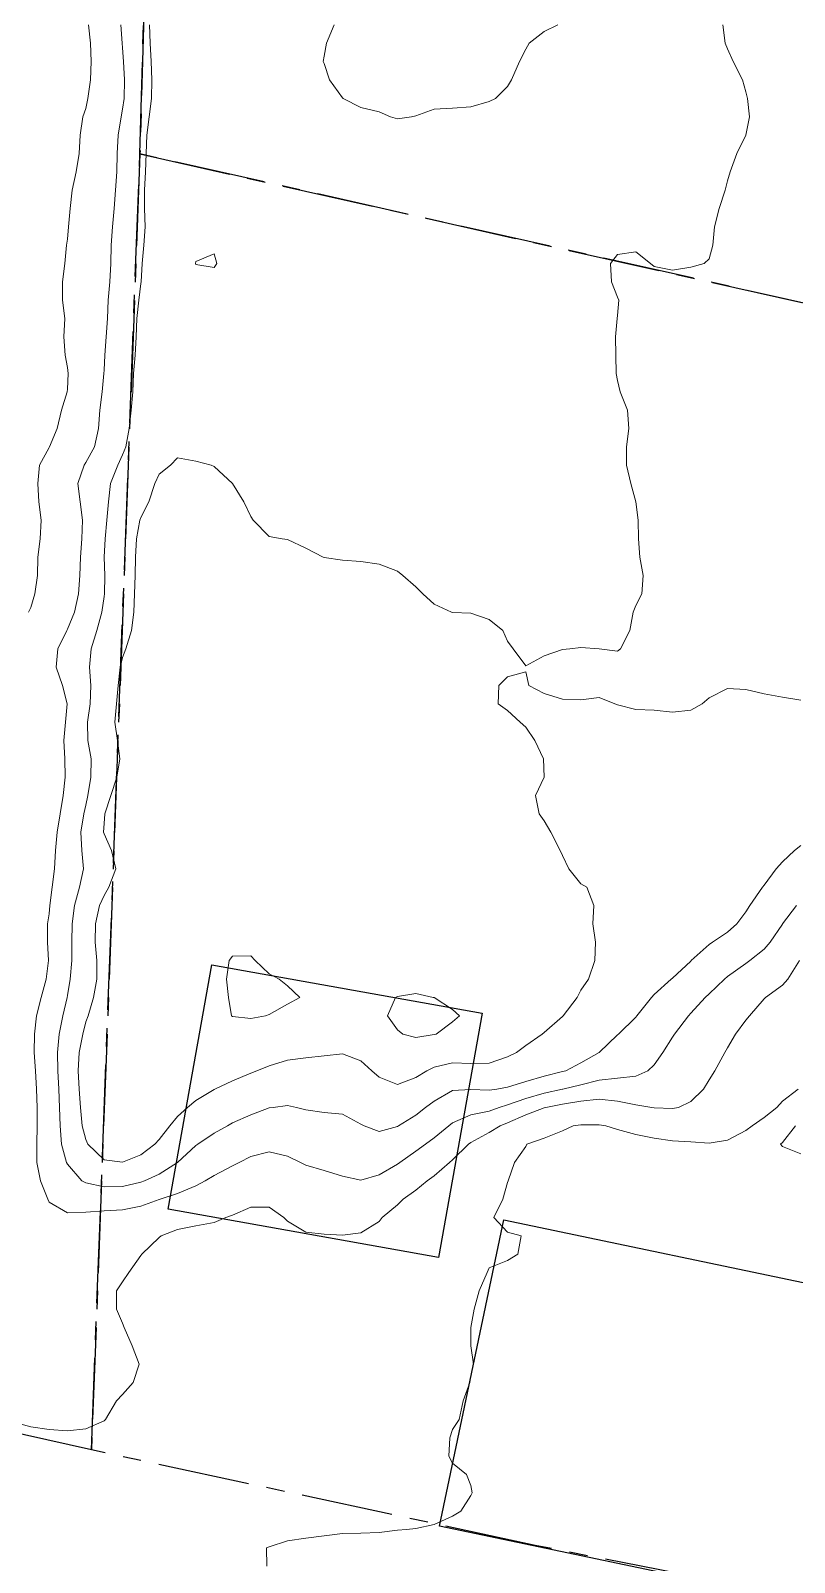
# Model space of a CAD drawing. Header units: centimetres. Extents: x 0 to 642158, y -847 to 649707.
# Drawn here: x 616806.25 to 616827.08, y 621693.85 to 621735.6 of the extents above; entities that cross this region are included whole.
import ezdxf

# ---------------------------------------------------------------- set-up
doc = ezdxf.new("R2010")
doc.units = ezdxf.units.CM
doc.header["$MEASUREMENT"] = 0
doc.linetypes.add('CENTERX2', pattern=[4, 2.5, -0.5, 0.5, -0.5])
doc.layers.add('SPW_batiments', color=7, linetype='Continuous')
doc.layers.add('SPW_parcellaire cadastral', color=7, linetype='CENTERX2', lineweight=25, true_color=0xff0542)
doc.layers.add('WAL_topographie 0.5', color=253, linetype='Continuous', lineweight=20)

msp = doc.modelspace()

# ---------------------------------------------------------------- linework, layer by layer
at = {"layer": 'SPW_batiments'}
for points in [[(616817.371, 621702.161), (616809.999, 621703.479), (616811.189, 621710.134), (616818.561, 621708.816), (616817.371, 621702.161)], [(616832.767, 621700.338), (616831.294, 621694.706), (616830.605, 621692.074), (616826.52, 621692.93), (616817.399, 621694.842), (616819.148, 621703.191), (616828.269, 621701.28), (616828.532, 621702.538), (616833.093, 621701.583), (616832.767, 621700.338)]]:
    msp.add_lwpolyline(points, dxfattribs=at)
at = {"layer": 'SPW_parcellaire cadastral'}
for points in [[(616809.452, 621740.323), (616809.227, 621732.234), (616807.906, 621696.915), (616803.122, 621697.984), (616800.185, 621742.236)], [(616809.227, 621732.234), (616809.452, 621740.323)], [(616832.229, 621691.909), (616820.011, 621694.313), (616807.906, 621696.915), (616809.227, 621732.234), (616828.226, 621727.97), (616836.133, 621714.753), (616838.782, 621716.903), (616845.324, 621709.799), (616842.355, 621707.528), (616840.926, 621706.383), (616836.606, 621703.754), (616833.615, 621701.934), (616832.229, 621691.909)], [(617026.55, 621695.517), (617027.04, 621693.245), (617027.56, 621690.821), (617028.977, 621680.686), (617026.486, 621672.168), (617025.539, 621667.29), (617024.22, 621660.497), (617023.1, 621654.723), (617022.671, 621652.516), (616942.551, 621668.867), (616865.054, 621684.753), (616865.536, 621687.229), (616848.273, 621706.653), (616845.324, 621709.799), (616838.782, 621716.903), (616836.133, 621714.753), (616828.226, 621727.97), (616809.227, 621732.234)]]:
    msp.add_lwpolyline(points, dxfattribs=at)
at = {"layer": 'WAL_topographie 0.5'}
for points in [[(616806.191, 621719.75), (616806.25, 621719.877), (616806.364, 621720.25), (616806.43, 621720.75), (616806.447, 621721.25), (616806.509, 621721.75), (616806.535, 621722.25), (616806.472, 621722.75), (616806.439, 621723.25), (616806.488, 621723.75), (616806.75, 621724.236), (616806.757, 621724.25), (616806.966, 621724.75), (616807.086, 621725.25), (616807.243, 621725.75), (616807.25, 621725.827), (616807.267, 621726.25), (616807.25, 621726.417), (616807.187, 621726.75), (616807.153, 621727.25), (616807.176, 621727.75), (616807.113, 621728.25), (616807.114, 621728.75), (616807.181, 621729.25), (616807.225, 621729.75), (616807.25, 621729.911), (616807.283, 621730.25), (616807.328, 621730.75), (616807.382, 621731.25), (616807.49, 621731.75), (616807.573, 621732.25), (616807.601, 621732.75), (616807.673, 621733.25), (616807.75, 621733.47), (616807.808, 621733.75), (616807.879, 621734.25), (616807.896, 621734.75), (616807.876, 621735.25), (616807.829, 621735.75)], [(616827.135, 621711.75), (616826.754, 621711.25), (616826.75, 621711.244), (616826.418, 621710.75), (616826.25, 621710.562), (616825.863, 621710.25), (616825.75, 621710.173), (616825.25, 621709.816), (616825.166, 621709.75), (616824.75, 621709.347), (616824.647, 621709.25), (616824.25, 621708.818), (616824.189, 621708.75), (616823.81, 621708.25), (616823.75, 621708.161), (616823.484, 621707.75), (616823.25, 621707.41), (616823.079, 621707.25), (616822.75, 621707.103), (616822.25, 621707.047), (616821.75, 621706.99), (616821.25, 621706.87), (616820.765, 621706.75), (616820.75, 621706.747), (616820.25, 621706.635), (616819.75, 621706.493), (616819.25, 621706.32), (616819.023, 621706.25), (616818.75, 621706.151), (616818.25, 621706.047), (616817.75, 621705.827), (616817.649, 621705.75), (616817.25, 621705.421), (616817.018, 621705.25), (616816.75, 621705.059), (616816.312, 621704.75), (616816.25, 621704.706), (616815.75, 621704.414), (616815.25, 621704.271), (616814.75, 621704.381), (616814.25, 621704.532), (616813.75, 621704.677), (616813.61, 621704.75), (616813.25, 621704.922), (616812.75, 621705.036), (616812.25, 621704.91), (616811.931, 621704.75), (616811.75, 621704.66), (616811.25, 621704.397), (616811.011, 621704.25), (616810.75, 621704.113), (616810.25, 621703.904), (616809.779, 621703.75), (616809.75, 621703.74), (616809.25, 621703.555), (616808.75, 621703.462), (616808.25, 621703.432), (616807.75, 621703.399), (616807.25, 621703.376), (616806.75, 621703.67), (616806.716, 621703.75), (616806.512, 621704.25), (616806.418, 621704.75), (616806.413, 621705.25), (616806.428, 621705.75), (616806.421, 621706.25), (616806.403, 621706.75), (616806.376, 621707.25), (616806.347, 621707.75), (616806.349, 621708.25), (616806.411, 621708.75), (616806.536, 621709.25), (616806.674, 621709.75), (616806.733, 621710.25), (616806.703, 621710.75), (616806.71, 621711.25), (616806.75, 621711.529), (616806.773, 621711.75), (616806.836, 621712.25), (616806.898, 621712.75), (616806.929, 621713.25), (616806.973, 621713.75), (616807.052, 621714.25), (616807.134, 621714.75), (616807.19, 621715.25), (616807.182, 621715.75), (616807.152, 621716.25), (616807.196, 621716.75), (616807.246, 621717.25), (616807.118, 621717.75), (616806.947, 621718.25), (616806.985, 621718.75), (616807.233, 621719.25), (616807.25, 621719.284), (616807.441, 621719.75), (616807.555, 621720.25), (616807.591, 621720.75), (616807.603, 621721.25), (616807.639, 621721.75), (616807.66, 621722.25), (616807.595, 621722.75), (616807.535, 621723.25), (616807.704, 621723.75), (616807.75, 621723.822), (616807.986, 621724.25), (616808.102, 621724.75), (616808.134, 621725.25), (616808.202, 621725.75), (616808.246, 621726.25), (616808.25, 621726.345), (616808.267, 621726.75), (616808.308, 621727.25), (616808.341, 621727.75), (616808.357, 621728.25), (616808.405, 621728.75), (616808.438, 621729.25), (616808.443, 621729.75), (616808.481, 621730.25), (616808.529, 621730.75), (616808.565, 621731.25), (616808.594, 621731.75), (616808.61, 621732.25), (616808.636, 621732.75), (616808.713, 621733.25), (616808.75, 621733.457), (616808.795, 621733.75), (616808.81, 621734.25), (616808.778, 621734.75), (616808.75, 621735.122), (616808.74, 621735.25), (616808.703, 621735.75)], [(616827.25, 621713.39), (616827.075, 621713.25), (616826.75, 621712.941), (616826.58, 621712.75), (616826.25, 621712.306), (616826.208, 621712.25), (616825.864, 621711.75), (616825.75, 621711.577), (616825.506, 621711.25), (616825.25, 621711.025), (616824.845, 621710.75), (616824.75, 621710.688), (616824.263, 621710.25), (616824.25, 621710.238), (616823.75, 621709.777), (616823.717, 621709.75), (616823.25, 621709.327), (616823.175, 621709.25), (616822.78, 621708.75), (616822.75, 621708.713), (616822.275, 621708.25), (616822.25, 621708.228), (616821.752, 621707.75), (616821.75, 621707.749), (616821.25, 621707.463), (616820.843, 621707.25), (616820.75, 621707.226), (616820.25, 621707.105), (616819.75, 621706.959), (616819.25, 621706.801), (616818.965, 621706.75), (616818.75, 621706.717), (616818.25, 621706.736), (616817.75, 621706.708), (616817.25, 621706.425), (616817.019, 621706.25), (616816.75, 621706.041), (616816.278, 621705.75), (616816.25, 621705.732), (616815.75, 621705.593), (616815.343, 621705.75), (616815.25, 621705.797), (616814.75, 621706.065), (616814.25, 621706.114), (616813.75, 621706.188), (616813.496, 621706.25), (616813.25, 621706.302), (616812.86, 621706.25), (616812.75, 621706.237), (616812.25, 621706.048), (616811.75, 621705.826), (616811.612, 621705.75), (616811.25, 621705.546), (616810.81, 621705.25), (616810.75, 621705.211), (616810.25, 621704.75), (616810.25, 621704.75), (616809.75, 621704.429), (616809.348, 621704.25), (616809.25, 621704.214), (616808.75, 621704.095), (616808.25, 621704.088), (616807.75, 621704.192), (616807.645, 621704.25), (616807.25, 621704.702), (616807.226, 621704.75), (616807.089, 621705.25), (616807.05, 621705.75), (616807.038, 621706.25), (616807.013, 621706.75), (616806.987, 621707.25), (616806.983, 621707.75), (616807.027, 621708.25), (616807.128, 621708.75), (616807.241, 621709.25), (616807.25, 621709.3), (616807.329, 621709.75), (616807.369, 621710.25), (616807.369, 621710.75), (616807.381, 621711.25), (616807.443, 621711.75), (616807.576, 621712.25), (616807.692, 621712.75), (616807.643, 621713.25), (616807.616, 621713.75), (616807.699, 621714.25), (616807.75, 621714.488), (616807.806, 621714.75), (616807.887, 621715.25), (616807.897, 621715.75), (616807.811, 621716.25), (616807.799, 621716.75), (616807.868, 621717.25), (616807.885, 621717.75), (616807.849, 621718.25), (616807.896, 621718.75), (616808.053, 621719.25), (616808.189, 621719.75), (616808.25, 621720.178), (616808.26, 621720.25), (616808.271, 621720.75), (616808.255, 621721.25), (616808.276, 621721.75), (616808.327, 621722.25), (616808.366, 621722.75), (616808.424, 621723.25), (616808.623, 621723.75), (616808.75, 621724.037), (616808.84, 621724.25), (616808.933, 621724.75), (616808.992, 621725.25), (616809.031, 621725.75), (616809.056, 621726.25), (616809.097, 621726.75), (616809.124, 621727.25), (616809.147, 621727.75), (616809.196, 621728.25), (616809.25, 621728.701), (616809.257, 621728.75), (616809.29, 621729.25), (616809.331, 621729.75), (616809.366, 621730.25), (616809.35, 621730.75), (616809.348, 621731.25), (616809.381, 621731.75), (616809.4, 621732.25), (616809.414, 621732.75), (616809.475, 621733.25), (616809.543, 621733.75), (616809.556, 621734.25), (616809.532, 621734.75), (616809.504, 621735.25), (616809.491, 621735.75)], [(616827.25, 621717.348), (616826.75, 621717.429), (616826.25, 621717.526), (616825.75, 621717.639), (616825.25, 621717.669), (616824.75, 621717.409), (616824.559, 621717.25), (616824.25, 621717.078), (616823.75, 621717.023), (616823.25, 621717.08), (616822.75, 621717.096), (616822.25, 621717.224), (616822.179, 621717.25), (616821.75, 621717.421), (616821.25, 621717.356), (616820.75, 621717.373), (616820.25, 621717.529), (616819.833, 621717.75), (616819.75, 621718.125), (616819.25, 621717.981), (616819.019, 621717.75), (616819, 621717.25), (616819.25, 621717.068), (616819.6, 621716.75), (616819.75, 621716.614), (616820, 621716.25), (616820.234, 621715.75), (616820.25, 621715.251), (616820.25, 621715.25), (616820.25, 621715.25), (616820.019, 621714.75), (616820.118, 621714.25), (616820.25, 621714.063), (616820.433, 621713.75), (616820.691, 621713.25), (616820.75, 621713.114), (616820.924, 621712.75), (616821.25, 621712.345), (616821.417, 621712.25), (616821.609, 621711.75), (616821.583, 621711.25), (616821.653, 621710.75), (616821.631, 621710.25), (616821.458, 621709.75), (616821.25, 621709.444), (616821.15, 621709.25), (616820.774, 621708.75), (616820.75, 621708.724), (616820.25, 621708.294), (616820.195, 621708.25), (616819.75, 621707.936), (616819.502, 621707.75), (616819.25, 621707.63), (616818.75, 621707.455), (616818.25, 621707.444), (616817.75, 621707.465), (616817.25, 621707.35), (616817.052, 621707.25), (616816.75, 621707.062), (616816.25, 621706.875), (616815.75, 621707.078), (616815.553, 621707.25), (616815.25, 621707.523), (616814.75, 621707.714), (616814.25, 621707.66), (616813.75, 621707.603), (616813.25, 621707.541), (616812.75, 621707.387), (616812.418, 621707.25), (616812.25, 621707.181), (616811.75, 621706.971), (616811.268, 621706.75), (616811.25, 621706.741), (616810.75, 621706.438), (616810.525, 621706.25), (616810.25, 621706.006), (616810.04, 621705.75), (616809.75, 621705.38), (616809.635, 621705.25), (616809.25, 621704.961), (616808.75, 621704.755), (616808.25, 621704.819), (616807.811, 621705.25), (616807.75, 621705.373), (616807.649, 621705.75), (616807.609, 621706.25), (616807.569, 621706.75), (616807.542, 621707.25), (616807.573, 621707.75), (616807.668, 621708.25), (616807.75, 621708.579), (616807.814, 621708.75), (616807.957, 621709.25), (616808.048, 621709.75), (616808.052, 621710.25), (616808.008, 621710.75), (616808.02, 621711.25), (616808.128, 621711.75), (616808.25, 621712.03), (616808.378, 621712.25), (616808.573, 621712.75), (616808.455, 621713.25), (616808.25, 621713.71), (616808.238, 621713.75), (616808.25, 621713.984), (616808.268, 621714.25), (616808.433, 621714.75), (616808.596, 621715.25), (616808.681, 621715.75), (616808.615, 621716.25), (616808.546, 621716.75), (616808.589, 621717.25), (616808.63, 621717.75), (616808.689, 621718.25), (616808.75, 621718.512), (616808.847, 621718.75), (616809.002, 621719.25), (616809.059, 621719.75), (616809.081, 621720.25), (616809.1, 621720.75), (616809.111, 621721.25), (616809.132, 621721.75), (616809.228, 621722.25), (616809.25, 621722.324), (616809.473, 621722.75), (616809.633, 621723.25), (616809.75, 621723.507), (616810.06, 621723.75), (616810.25, 621723.956), (616810.75, 621723.864), (616811.167, 621723.75), (616811.25, 621723.718), (616811.75, 621723.25), (616811.75, 621723.25), (616812.058, 621722.75), (616812.25, 621722.35), (616812.313, 621722.25), (616812.75, 621721.813), (616813.107, 621721.75), (616813.25, 621721.725), (616813.75, 621721.49), (616814.229, 621721.25), (616814.25, 621721.24), (616814.75, 621721.165), (616815.25, 621721.125), (616815.75, 621721.059), (616816.25, 621720.864), (616816.397, 621720.75), (616816.75, 621720.434), (616816.939, 621720.25), (616817.25, 621719.963), (616817.722, 621719.75), (616817.75, 621719.741), (616818.25, 621719.724), (616818.75, 621719.546), (616819.122, 621719.25), (616819.25, 621718.956), (616819.409, 621718.75), (616819.75, 621718.281), (616820.25, 621718.556), (616820.75, 621718.726), (616820.95, 621718.75), (616821.25, 621718.788), (616821.75, 621718.75), (616821.75, 621718.75), (616822.25, 621718.687), (616822.333, 621718.75), (616822.589, 621719.25), (616822.679, 621719.75), (616822.75, 621719.927), (616822.912, 621720.25), (616822.956, 621720.75), (616822.857, 621721.25), (616822.823, 621721.75), (616822.816, 621722.25), (616822.75, 621722.75), (616822.75, 621722.75), (616822.62, 621723.25), (616822.5, 621723.75), (616822.495, 621724.25), (616822.563, 621724.75), (616822.522, 621725.25), (616822.327, 621725.75), (616822.25, 621726.063), (616822.216, 621726.25), (616822.204, 621726.75), (616822.196, 621727.25), (616822.245, 621727.75), (616822.25, 621727.834), (616822.292, 621728.25), (616822.25, 621728.336), (616822.09, 621728.75), (616822.058, 621729.25), (616822.25, 621729.493), (616822.75, 621729.563), (616823.148, 621729.25), (616823.25, 621729.165), (616823.75, 621729.07), (616824.25, 621729.147), (616824.614, 621729.25), (616824.75, 621729.375), (616824.856, 621729.75), (616824.902, 621730.25), (616825.025, 621730.75), (616825.186, 621731.25), (616825.25, 621731.5), (616825.321, 621731.75), (616825.504, 621732.25), (616825.75, 621732.75), (616825.75, 621732.75), (616825.854, 621733.25), (616825.8, 621733.75), (616825.75, 621733.929), (616825.659, 621734.25), (616825.411, 621734.75), (616825.25, 621735.103), (616825.192, 621735.25), (616825.121, 621735.75)], [(616814.527, 621735.75), (616814.317, 621735.25), (616814.25, 621734.9), (616814.228, 621734.75), (616814.25, 621734.702), (616814.399, 621734.25), (616814.75, 621733.765), (616814.771, 621733.75), (616815.25, 621733.497), (616815.75, 621733.379), (616816.058, 621733.25), (616816.25, 621733.187), (616816.635, 621733.25), (616816.75, 621733.274), (616817.25, 621733.451), (616817.75, 621733.484), (616818.25, 621733.516), (616818.75, 621733.668), (616818.929, 621733.75), (616819.25, 621734.071), (616819.359, 621734.25), (616819.576, 621734.75), (616819.75, 621735.088), (616819.843, 621735.25), (616820.25, 621735.57), (616820.625, 621735.75)], [(616811.328, 621729.25), (616811.25, 621729.142), (616810.75, 621729.225), (616810.742, 621729.25), (616810.75, 621729.306), (616811.25, 621729.516), (616811.328, 621729.25)], [(616812.654, 621708.75), (616812.25, 621708.677), (616811.75, 621708.729), (616811.725, 621708.75), (616811.639, 621709.25), (616811.591, 621709.75), (616811.663, 621710.25), (616811.75, 621710.372), (616812.25, 621710.379), (616812.369, 621710.25), (616812.75, 621709.891), (616813.024, 621709.75), (616813.25, 621709.563), (616813.589, 621709.25), (616813.25, 621709.066), (616812.75, 621708.783), (616812.654, 621708.75)], [(616827.218, 621710.25), (616826.9, 621709.75), (616826.75, 621709.583), (616826.289, 621709.25), (616826.25, 621709.213), (616825.852, 621708.75), (616825.75, 621708.628), (616825.472, 621708.25), (616825.25, 621707.877), (616825.178, 621707.75), (616824.909, 621707.25), (616824.75, 621707.004), (616824.595, 621706.75), (616824.25, 621706.412), (616823.917, 621706.25), (616823.75, 621706.218), (616823.25, 621706.239), (616823.186, 621706.25), (616822.75, 621706.318), (616822.25, 621706.417), (616821.75, 621706.473), (616821.25, 621706.421), (616820.75, 621706.339), (616820.299, 621706.25), (616820.25, 621706.236), (616819.75, 621706.052), (616819.25, 621705.834), (616819.053, 621705.75), (616818.75, 621705.567), (616818.25, 621705.295), (616818.189, 621705.25), (616817.75, 621704.82), (616817.666, 621704.75), (616817.25, 621704.385), (616817.059, 621704.25), (616816.75, 621703.997), (616816.407, 621703.75), (616816.25, 621703.592), (616815.835, 621703.25), (616815.75, 621703.138), (616815.25, 621702.836), (616814.75, 621702.771), (616814.25, 621702.8), (616813.75, 621702.851), (616813.25, 621703.15), (616813.154, 621703.25), (616812.75, 621703.529), (616812.25, 621703.534), (616811.75, 621703.313), (616811.573, 621703.25), (616811.25, 621703.111), (616810.75, 621703.023), (616810.25, 621702.923), (616809.803, 621702.75), (616809.75, 621702.707), (616809.281, 621702.25), (616809.25, 621702.214), (616808.925, 621701.75), (616808.75, 621701.495), (616808.588, 621701.25), (616808.592, 621700.75), (616808.75, 621700.367), (616808.797, 621700.25), (616809.019, 621699.75), (616809.211, 621699.25), (616809.043, 621698.75), (616808.75, 621698.431), (616808.586, 621698.25), (616808.287, 621697.75), (616808.25, 621697.709), (616807.75, 621697.495), (616807.25, 621697.436), (616806.75, 621697.473), (616806.25, 621697.545), (616805.75, 621697.686)], [(616817.303, 621708.25), (616817.25, 621708.239), (616816.75, 621708.153), (616816.4, 621708.25), (616816.25, 621708.361), (616815.975, 621708.75), (616816.199, 621709.25), (616816.25, 621709.274), (616816.75, 621709.351), (616817.227, 621709.25), (616817.25, 621709.244), (616817.75, 621708.918), (616817.94, 621708.75), (616817.75, 621708.587), (616817.303, 621708.25)], [(616827.179, 621706.75), (616826.75, 621706.419), (616826.6, 621706.25), (616826.25, 621705.972), (616825.926, 621705.75), (616825.75, 621705.622), (616825.25, 621705.354), (616824.75, 621705.273), (616824.25, 621705.311), (616823.75, 621705.343), (616823.25, 621705.409), (616822.75, 621705.516), (616822.25, 621705.646), (616821.936, 621705.75), (616821.75, 621705.778), (616821.25, 621705.775), (616821.047, 621705.75), (616820.75, 621705.615), (616820.25, 621705.408), (616819.78, 621705.25), (616819.75, 621705.186), (616819.443, 621704.75), (616819.27, 621704.25), (616819.25, 621704.2), (616819.125, 621703.75), (616818.875, 621703.25), (616819.25, 621702.85), (616819.625, 621702.75), (616819.531, 621702.25), (616819.25, 621702.077), (616818.75, 621701.883), (616818.699, 621701.75), (616818.482, 621701.25), (616818.34, 621700.75), (616818.25, 621700.25), (616818.25, 621699.75), (616818.327, 621699.25), (616818.25, 621698.917), (616818.222, 621698.75), (616818.044, 621698.25), (616817.935, 621697.75), (616817.75, 621697.472), (616817.683, 621697.25), (616817.65, 621696.75), (616817.75, 621696.556), (616818.13, 621696.25), (616818.25, 621695.95), (616818.291, 621695.75), (616818.25, 621695.676), (616817.976, 621695.25), (616817.75, 621695.114), (616817.25, 621694.888), (616816.75, 621694.779), (616816.5, 621694.75), (616816.25, 621694.728), (616815.75, 621694.668), (616815.25, 621694.649), (616814.75, 621694.64), (616814.25, 621694.575), (616813.75, 621694.51), (616813.25, 621694.44), (616812.75, 621694.279), (616812.675, 621694.25), (616812.692, 621693.75)], [(616827.108, 621705.75), (616826.75, 621705.292), (616826.699, 621705.25), (616826.75, 621705.183), (616827.25, 621704.984)]]:
    msp.add_lwpolyline(points, dxfattribs=at)

doc.saveas('drawing.dxf')
